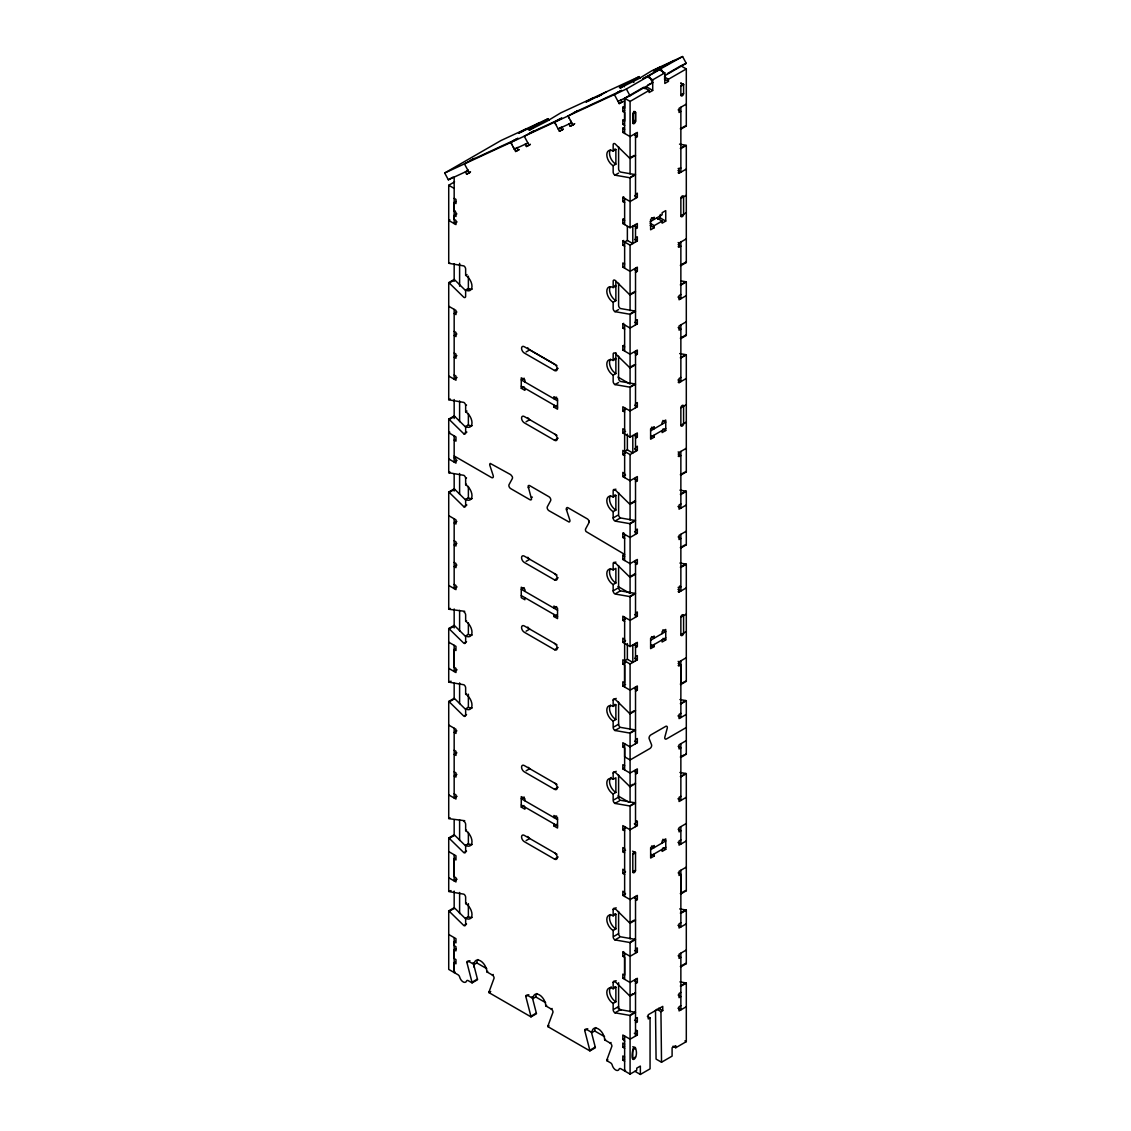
<?xml version="1.0" encoding="UTF-8"?>
<svg xmlns="http://www.w3.org/2000/svg" width="1131" height="1131" viewBox="0 0 1131 1131"><rect width="100%" height="100%" fill="white"/><g stroke="black" fill="none" stroke-linecap="round" stroke-linejoin="round"><path stroke-width="1.5" d="M454.563 181.893L448.724 185.258L448.724 263.17A2.573 1.484 60 0 0 449.247 263.382L463.837 265.912A2.559 1.484 60 0 1 465.647 269.051L465.647 275.342A8.977 5.188 60 0 1 471.995 286.327A8.977 5.188 60 0 1 465.647 289.988L465.619 296.647A2.559 1.484 60 0 1 463.837 297.326L449.247 283.004A2.559 1.484 60 0 0 448.724 282.609L454.167 279.47A2.559 1.484 60 0 1 454.69 279.866L465.633 290.596M456.882 213.886L454.167 215.456L454.167 219.386L455.977 220.432L455.977 224.617L448.724 220.432L449.813 219.81M454.167 215.456L455.977 216.502L455.977 212.317L454.167 211.271L454.167 202.534L455.977 201.488M455.072 972.01L454.167 972.533L454.167 937.627M454.167 854.739L454.167 880.922L457.065 879.239M454.167 645.32L454.167 671.503L457.065 669.821M624.637 125.414L622.828 124.368L622.828 120.183L624.637 121.229L624.637 112.492L622.828 111.446L622.828 107.261L623.732 106.625M624.637 1041.199L622.828 1039.205L622.828 1035.006L630.08 1039.191L637.333 1035.006L637.333 1030.822L636.428 1030.299M624.637 979.333L624.637 953.164M624.637 743.746L624.637 756.837L630.08 759.975L649.844 748.566A2.559 1.484 -60 0 0 651.555 744.764L649.123 738.585A2.559 1.484 -60 0 1 650.862 734.896L665.933 726.243A2.559 1.484 -60 0 1 667.262 728.124L664.844 737.087A2.559 1.484 -60 0 0 666.541 738.925L686.305 727.516M624.637 687.026L624.637 617.229M591.428 1032.264L595.259 1047.122A2.559 1.484 60 0 1 595.344 1047.758L589.901 1050.897A2.559 1.484 60 0 0 589.817 1050.261L584.713 1030.454A2.559 1.484 60 0 1 586.522 1029.408L591.965 1032.546A8.977 5.188 60 0 1 598.313 1028.885A8.977 5.188 60 0 1 604.661 1039.884L610.104 1043.022A2.559 1.484 60 0 1 611.913 1046.161L606.81 1060.058A2.559 1.47 60 0 0 606.739 1060.624L610.556 1062.829A2.559 1.484 60 0 1 612.267 1065.218A5.132 2.955 60 0 0 615.688 1069.983A5.132 2.955 60 0 0 619.109 1069.163A2.559 1.484 60 0 1 620.82 1068.753L630.08 1074.097L630.08 1015.567L635.523 1012.429A2.559 1.484 60 0 0 635 1012.217L620.41 1009.686A2.559 1.484 60 0 1 618.6 1006.548L618.6 982.726M624.637 639.213L622.828 638.167L622.828 642.351L630.08 646.536L630.08 596.73L635.523 593.591A2.573 1.484 60 0 0 635 593.379L620.41 590.863L615.872 593.478M635.523 112.492L632.809 114.061L632.809 122.798L635.523 121.229L635.523 112.492A1.923 1.117 -60 0 0 634.166 111.715A1.923 1.117 -60 0 0 632.809 114.075L632.809 122.798A1.923 1.117 -60 0 0 634.166 123.576A1.923 1.117 -60 0 0 635.523 121.229L635.523 112.492L633.713 111.446M679.943 772.473L685.782 773.477A2.559 1.484 60 0 1 686.305 773.689L686.305 890.761L680.862 893.9L680.862 870.262M679.943 563.054L685.782 564.072A2.573 1.484 60 0 1 686.305 564.284L686.305 681.343L680.862 684.481L680.862 660.857M618.6 146.761L618.6 168.887A2.559 1.484 60 0 0 620.41 172.025L635 174.556A2.573 1.484 60 0 1 635.523 174.768L630.08 177.906A2.573 1.484 60 0 0 629.557 177.694L614.967 175.164A2.559 1.484 60 0 1 613.158 172.025L613.158 165.734A8.977 5.188 60 0 1 606.81 154.749A8.977 5.188 60 0 1 613.158 151.087L613.186 144.429A2.559 1.484 60 0 1 614.967 143.75L629.557 158.071A2.587 1.484 60 0 0 630.08 158.467L635.523 155.315M618.6 283.259L618.6 305.384A2.559 1.484 60 0 0 620.41 308.523L635 311.053A2.573 1.484 60 0 1 635.523 311.265L630.08 314.404A2.573 1.484 60 0 0 629.571 314.192L614.967 311.661A2.559 1.484 60 0 1 613.158 308.523L613.158 302.246A8.977 5.188 60 0 1 606.81 291.247A8.977 5.188 60 0 1 613.158 287.585L613.186 280.94A2.559 1.484 60 0 1 614.967 280.248L629.571 294.583A2.587 1.484 60 0 0 630.08 294.965L635.523 291.826A2.587 1.484 60 0 1 635 291.43M618.6 356.18L618.6 378.291A2.559 1.484 60 0 0 620.41 381.444L635 383.96A2.559 1.484 60 0 1 635.523 384.172L630.08 387.325A2.559 1.484 60 0 0 629.571 387.113L614.967 384.582A2.559 1.484 60 0 1 613.158 381.444L613.158 375.153A8.977 5.188 60 0 1 606.81 364.168A8.977 5.188 60 0 1 613.158 360.492L613.186 353.847A2.559 1.484 60 0 1 614.967 353.169L629.571 367.49A2.573 1.484 60 0 0 630.08 367.886L635.523 364.733M454.167 455.977L491.533 477.551A2.559 1.484 60 0 0 493.173 475.501L489.751 465.053A2.559 1.484 60 0 1 490.274 463.441L510.689 474.652L512.216 476.504A2.559 1.484 60 0 1 512.329 478.583L509.035 484.662A2.559 1.484 60 0 0 510.675 488.606L529.831 499.662A2.559 1.484 60 0 0 531.556 499.209L528.092 486.146A2.559 1.484 60 0 1 529.817 485.694L548.987 496.763A2.559 1.484 60 0 1 550.627 500.694L547.333 506.773A2.559 1.484 60 0 0 548.973 510.717L569.006 522.013A2.559 1.484 60 0 0 569.911 520.302L566.475 509.855A2.559 1.484 60 0 1 566.391 508.257L566.871 507.663A2.559 1.484 60 0 1 568.115 507.805L587.286 518.86A2.559 1.484 60 0 1 588.813 520.727L588.912 522.805L585.632 528.884A2.559 1.484 60 0 0 586.014 531.528L624.637 554.402M532.093 996.609L536.348 1013.107A2.559 1.484 60 0 1 536.433 1013.744L530.99 1016.882L488.917 992.594A2.559 1.484 60 0 1 488.988 992.043L494.091 978.131A2.559 1.484 60 0 0 492.282 974.993L486.839 971.854A8.977 5.188 60 0 0 480.491 960.855A8.977 5.188 60 0 0 474.143 964.531L468.701 961.378A2.559 1.484 60 0 0 466.891 962.424L471.995 982.231A2.559 1.484 60 0 1 472.079 982.881L477.508 979.729A2.559 1.484 60 0 0 477.438 979.093L473.182 962.594M589.901 1050.897L547.828 1026.609A2.559 1.484 60 0 1 547.899 1026.057L553.002 1012.146A2.559 1.484 60 0 0 551.193 1009.008L545.75 1005.869A8.977 5.188 60 0 0 539.402 994.87A8.977 5.188 60 0 0 533.054 998.532L527.611 995.393A2.559 1.484 60 0 0 525.802 996.439L530.906 1016.246A2.559 1.484 60 0 1 530.99 1016.882M549.101 120.381L548.196 118.684L528.347 129.754L532.814 127.746L529.633 129.839L531.174 129.231L547.319 121.003L560.707 112.902L639.199 76.625L640.104 78.308M639.199 76.625L619.336 87.681L623.803 85.673L624.411 86.804M623.803 85.673L620.622 87.766L639.227 78.449L651.71 70.829L682.601 56.55L686.234 63.322L664.731 75.735M468.093 170.654L448.343 179.787L444.695 173.015L500.92 140.555L548.196 118.684M472.588 159.485L474.398 158.439L464.445 163.882L469.294 172.902L470.213 172.379M525.844 129.019L518.592 133.218L533.889 125.937M521.292 131.959L523.102 130.913M529.379 128.227L531.188 127.181M532.079 126.983L539.331 122.798M513.516 140.569L518.026 138.265L510.774 142.464L515.623 151.483L519.228 149.716M448.343 179.787L452.867 177.171M532.39 131.846L534.2 130.786L524.247 136.229L529.11 145.249L530.015 144.726M593.238 97.86L585.985 102.059L601.282 94.778M468.418 170.145L465.392 171.898L466.608 174.146L469.294 172.902M588.686 100.815L590.495 99.754M596.772 97.068L598.582 96.022M599.458 95.824L606.711 91.639M557.3 120.324L561.81 118.034L554.558 122.219L559.407 131.238L563.012 129.471M466.608 174.146L470.538 171.884M573.799 124.495L572.88 125.018L568.031 115.984L577.983 110.555L576.174 111.601M513.205 146.973L514.407 149.235L517.319 147.553M518.012 147.454L517.107 147.977L518.323 150.239M526.099 143.722L525.194 144.245L526.41 146.507L529.11 145.249M660.631 66.715L653.379 70.9L668.661 63.619M656.065 69.655L657.889 68.609M617.102 92.671L621.612 90.381L614.359 94.566L619.208 103.6L622.813 101.818M515.623 151.483L518.648 149.744M664.151 65.909L665.961 64.863M666.852 64.665L674.104 60.48M526.41 146.507L530.34 144.231M444.695 173.015L626.376 89.01L648.996 75.947L652.629 82.719L630.009 95.782L617.993 101.338M648.996 75.947L642.818 78.802L682.601 56.55M561.103 127.308L558.191 128.991L571.678 122.756L570.462 120.494M561.796 127.223L560.891 127.746L562.107 129.994M569.883 123.477L568.978 124L570.194 126.262L572.88 125.018M559.407 131.238L563.337 128.976M570.194 126.262L574.732 123.647M664.816 72.879L659.373 69.74L647.285 76.71L652.714 79.849L664.816 72.879L664.816 83.454L668.435 81.361L668.435 79.269L686.305 68.949L686.305 126.008L680.862 129.146A2.587 1.484 60 0 1 680.339 128.764M667.46 73.543L680.862 65.81L686.305 68.949M619.208 103.6L623.139 101.323M644.868 88.685L647.285 87.285L652.714 90.438L652.714 79.849M622.828 107.261L624.637 108.307L624.637 98.27L630.08 101.408L649.095 90.438L649.095 92.53L652.714 90.438M622.828 111.446L624.637 110.4M454.167 211.271L455.072 210.748M680.862 86.225L683.591 84.655L683.591 93.477A1.923 1.117 -60 0 1 682.219 95.838A1.923 1.117 -60 0 1 680.862 95.046L680.862 86.225A1.923 1.117 -60 0 1 682.219 83.963A1.923 1.117 -60 0 1 683.591 84.754L680.862 83.185M622.828 120.183L623.732 119.646M622.828 124.368L623.732 123.844M457.065 221.902L454.167 223.57L454.167 177.086M635.523 137.629L637.333 136.582L637.333 132.398L630.08 136.582L622.828 132.398L622.828 128.199L623.732 127.676M680.862 94.947L683.591 93.378M622.828 132.398L623.732 131.875M686.305 104.123L679.052 108.307L679.052 112.492L680.862 111.446L678.148 109.877M613.158 151.087L615.872 149.504L615.872 164.165L613.158 165.734M629.557 158.071L634.095 155.456M681.258 128.227L683.067 127.181M683.972 126.658L684.877 126.135M448.724 263.17L449.629 262.646M614.967 175.164L618.6 173.071M630.476 177.171L635 174.556M684.877 145.758L680.339 148.373A2.573 1.484 60 0 1 680.862 148.585L686.305 145.447L686.305 262.505L680.862 265.644A2.573 1.484 60 0 1 680.339 265.262M449.247 283.004L453.771 280.389M465.647 275.342L467.004 274.55M624.637 202.576L622.828 201.53L622.828 197.345L623.732 196.822M465.647 289.988L468.375 288.419A8.977 5.188 60 0 0 472.263 289.126M622.828 201.53L623.732 201.007M635.523 194.207L637.333 193.161L637.333 197.345L630.08 201.53L622.828 197.345M678.148 168.547L680.862 168.024M678.148 172.732L679.052 173.255L686.305 169.07M456.882 312L454.167 313.57L455.977 314.616L455.977 310.431L448.724 306.247M635.523 228.759L637.333 227.713L637.333 223.514L630.08 227.713L622.828 223.514L622.828 219.329L623.732 218.806M622.828 223.514L623.732 222.991M680.862 198.392A1.923 1.117 -60 0 1 682.219 196.031A1.923 1.117 -60 0 1 683.591 196.822L683.591 214.268A1.923 1.117 -60 0 1 682.219 216.629A1.923 1.117 -60 0 1 680.862 215.837L680.862 198.392L686.305 195.253M650.113 221.718L662.116 214.805L662.116 212.713L665.735 210.62L665.735 221.082L662.116 223.175L662.116 221.082L656.673 217.944M456.882 333.984L454.167 335.554L455.977 336.614L455.977 332.415L454.167 331.369M657.874 219.343L660.292 217.944L665.735 221.082M624.637 246.205L622.828 245.158L622.828 240.974L623.732 240.451M627.549 240.338L624.637 242.02L624.637 268.203M650.169 223.274L654.255 225.62L662.116 221.082M622.828 245.158L623.732 244.635M635.523 237.835L637.333 236.789L637.333 240.974L630.08 245.158L622.828 240.974M654.255 225.62L654.255 227.713L650.622 229.805L650.622 219.343L654.255 217.251L654.255 219.343L651.527 217.774M680.862 215.837L686.305 212.699M456.882 355.629L454.167 357.198L455.977 358.244L455.977 354.06L454.167 353.013M624.637 264.004L622.828 262.958L622.828 267.142L623.732 266.619M678.148 242.543L679.052 243.066L686.305 238.881M635.523 272.387L637.333 271.341L637.333 267.142L630.08 271.341L622.828 267.142M678.148 246.728L680.862 246.205L678.148 244.635M457.065 377.514L454.167 379.182L454.167 309.385M613.158 287.585L615.872 286.016A8.977 5.188 60 0 0 614.826 285.507M526.099 351.967L529.732 349.875L556.933 365.582M613.158 302.246L615.872 300.676L615.872 281.308M629.571 294.583L634.095 291.968M681.258 264.739L685.782 262.123A2.573 1.484 60 0 0 686.305 262.505M448.724 282.609L448.724 399.681L450.081 398.89M614.967 311.661L618.6 309.569M465.633 427.108L454.69 416.364A2.573 1.484 60 0 0 454.167 415.982L448.724 419.12A2.573 1.484 60 0 1 449.247 419.502L463.837 433.823A2.559 1.484 60 0 0 465.647 432.777L465.647 426.5A8.977 5.188 60 0 0 471.995 422.838A8.977 5.188 60 0 0 465.647 411.84L465.647 405.562L466.552 405.039M630.476 313.669L635 311.053M684.877 282.255L680.339 284.871A2.573 1.484 60 0 1 680.862 285.083L686.305 281.944L686.305 335.426L680.862 338.565A2.573 1.484 60 0 1 680.339 338.169M450.152 418.979L454.69 416.364M465.647 411.84L467.004 411.048M524.176 378.206L521.264 379.889L557.541 400.826M624.637 329.107L622.828 328.061L622.828 323.862L623.732 323.339M622.828 328.061L623.732 327.538M635.523 320.723L637.333 319.677L637.333 323.862L630.08 328.061L622.828 323.862M680.862 294.555L679.052 295.601L679.052 299.786L686.305 295.601M524.897 381.981L524.897 379.889L521.264 377.796L521.264 388.258L523.992 386.689M554.515 370.459A3.845 2.22 60 0 0 557.244 368.89A3.845 2.22 60 0 0 554.515 364.182L524.289 346.722A3.845 2.22 60 0 0 521.575 348.306A3.845 2.22 60 0 0 524.289 353.013L554.515 370.459L558.149 368.367M449.813 432.141L448.724 432.763L455.977 436.948L455.977 441.147L454.167 440.1L455.072 439.563M465.647 426.5L468.375 424.931A8.977 5.188 60 0 0 472.263 425.638M463.837 433.823L466.863 432.084M635.523 355.275L637.333 354.229L637.333 350.045L630.08 354.229L622.828 350.045L622.828 345.86L623.732 345.337M622.828 350.045L623.732 349.521M613.158 360.492L615.872 358.923A8.977 5.188 60 0 0 614.826 358.428M686.305 321.769L679.052 325.954L679.052 330.153L680.862 329.107L678.148 327.538M556.636 397.165L553.907 398.734L553.907 396.642L557.541 398.734L557.541 409.21L553.907 407.103L553.907 405.011M455.072 457.376L454.167 457.899L455.977 458.946L455.977 463.13L448.724 458.946M457.065 460.402L454.167 462.084L454.167 435.902M526.099 421.764L529.732 419.672A3.845 2.22 60 0 1 527.809 417.65M553.907 407.103L556.636 405.534M613.158 375.153L615.872 373.583L615.872 352.646M629.571 367.49L634.095 364.875M681.258 337.646L685.782 335.03A2.573 1.484 60 0 0 686.305 335.426M448.724 419.12L448.724 472.588L449.629 472.065M448.724 472.588A2.573 1.484 60 0 0 449.247 472.8L450.152 472.277M614.967 384.582L618.6 382.49M465.633 500.015L454.69 489.271A2.559 1.484 60 0 0 454.167 488.889L448.724 492.027A2.559 1.484 60 0 1 449.247 492.423L463.837 506.745A2.559 1.484 60 0 0 465.647 505.698L465.647 499.407A8.977 5.188 60 0 0 471.995 495.746A8.977 5.188 60 0 0 465.647 484.747L465.647 478.47L466.552 477.946M630.476 386.59L635 383.96M684.877 355.176L680.339 357.792A2.573 1.484 60 0 1 680.862 358.004L686.305 354.865L686.305 471.924L680.862 475.062A2.559 1.484 60 0 1 680.339 474.681M450.152 491.9L454.69 489.271M465.647 484.747L466.552 484.224M556.933 435.378L524.289 416.533A3.845 2.22 60 0 0 521.575 418.102A3.845 2.22 60 0 0 524.289 422.81L554.515 440.27L558.149 438.178M465.647 499.407L468.375 497.838A8.977 5.188 60 0 0 472.263 498.545M635.523 403.626L637.333 402.565L637.333 406.764L630.08 410.949L622.828 406.764L622.828 410.949L625.542 409.38M680.862 377.443L679.052 378.489L679.052 382.674L678.148 382.151M463.837 506.745L466.863 504.992M679.052 382.674L686.305 378.489M456.882 521.419L454.167 522.989L455.977 524.035L455.977 519.85L448.724 515.651M528.191 487.744L529.096 487.221M624.637 429.794L622.828 428.748L622.828 432.933L625.542 431.363M622.828 432.933L630.08 437.132L637.333 432.933L637.333 437.132L635.523 438.178M680.862 407.81A1.923 1.117 -60 0 1 682.219 405.449A1.923 1.117 -60 0 1 683.591 406.241L683.591 423.687A1.923 1.117 -60 0 1 682.219 426.048A1.923 1.117 -60 0 1 680.862 425.256L680.862 407.81L686.305 404.672M531.471 497.612L532.376 497.089M650.636 430.84L665.749 422.117L662.851 420.449M456.882 543.403L454.167 544.972L455.977 546.019L455.977 541.834L454.167 540.788M624.637 451.439L627.549 449.756M650.636 437.132L665.749 428.395M635.523 447.254L637.333 446.194L637.333 450.392L630.08 454.577L622.828 450.392L622.828 454.577L625.542 453.008M654.255 435.039L654.255 437.132L650.622 439.224L650.622 428.762L654.255 426.656L654.255 428.762L651.527 427.193M662.116 424.224L662.116 422.132L665.735 420.025L665.735 430.501L662.116 432.593L662.116 430.501M680.862 425.256L686.305 422.117M456.882 565.048L454.167 566.617L455.977 567.663L455.977 563.478L454.167 562.432M624.637 473.422L622.828 472.376L622.828 476.561L625.542 474.992M566.475 509.855L567.394 509.332M614.062 490.19L615.872 489.143M678.148 451.962L679.052 452.485L686.305 448.3M635.523 481.806L637.333 480.76L637.333 476.561L630.08 480.76L622.828 476.561M678.148 456.146L680.862 455.623L678.148 454.054M457.065 586.932L454.167 588.601L454.167 518.804M613.158 511.664A8.977 5.188 60 0 1 606.81 500.665A8.977 5.188 60 0 1 613.158 497.004L615.872 495.435L615.872 510.095L613.158 511.664L613.158 517.941A2.559 1.484 60 0 0 614.967 521.08L629.571 523.611A2.573 1.484 60 0 1 630.08 523.823L635.523 520.684A2.573 1.484 60 0 0 635 520.472L620.41 517.941L615.872 520.557M526.099 561.386L529.732 559.28A3.845 2.22 60 0 1 527.809 557.258M630.476 503.465L635 500.849A2.559 1.484 60 0 0 635.523 501.245L630.08 504.384A2.559 1.484 60 0 1 629.571 504.002L614.967 489.666A2.559 1.484 60 0 0 613.158 490.713L613.158 497.004M681.258 474.158L684.877 472.065M448.724 492.027L448.724 609.086L450.081 608.308M613.158 517.941L617.696 515.326M448.724 609.086A2.559 1.484 60 0 0 449.247 609.298L464.742 611.305M629.571 523.611L634.095 520.995M681.258 493.766L685.782 491.151A2.573 1.484 60 0 1 686.305 491.363L686.305 544.831L680.862 547.984A2.573 1.484 60 0 1 680.339 547.588L684.877 544.972M465.633 709.434L454.69 698.689A2.559 1.484 60 0 0 454.167 698.308L448.724 701.446A2.559 1.484 60 0 1 449.247 701.828L463.837 716.163A2.559 1.484 60 0 0 465.647 715.117L465.647 708.826A8.977 5.188 60 0 0 471.995 705.164A8.977 5.188 60 0 0 465.647 694.165L465.647 687.888A2.559 1.484 60 0 0 463.837 684.75L449.247 682.219A2.559 1.484 60 0 1 448.724 682.007L448.724 628.539L454.167 625.386A2.559 1.484 60 0 1 454.69 625.782L465.633 636.527M686.305 491.363L680.862 494.501A2.573 1.484 60 0 0 680.339 494.289M448.724 628.539A2.559 1.484 60 0 1 449.247 628.921L453.771 626.305M449.247 628.921L463.837 643.242A2.559 1.484 60 0 0 465.647 642.196L465.647 635.919A8.977 5.188 60 0 0 471.995 632.243A8.977 5.188 60 0 0 465.647 621.258L466.552 620.735M524.176 587.625L521.278 589.293L557.555 610.231M624.637 538.512L622.828 537.465L622.828 533.281L623.732 532.758M622.828 537.465L623.732 536.942M635.523 530.142L637.333 529.096L637.333 533.281L630.08 537.465L622.828 533.281M680.862 503.959L679.052 505.006L679.052 509.204L686.305 505.006M556.933 574.986L524.289 556.141A3.845 2.22 60 0 0 521.575 557.71A3.845 2.22 60 0 0 524.289 562.432L554.515 579.878L558.149 577.785M465.647 635.919L468.375 634.35A8.977 5.188 60 0 0 472.263 635.042M464.742 642.719L466.552 641.673M448.724 668.364L455.977 672.549L455.977 668.364L454.167 667.304L454.167 649.505L455.072 648.982M635.523 564.694L637.333 563.648L637.333 559.463L630.08 563.648L622.828 559.463L622.828 555.264L623.732 554.741M614.062 563.111L615.872 562.065M622.828 559.463L623.732 558.94M613.158 584.571A8.977 5.188 60 0 1 606.81 573.573A8.977 5.188 60 0 1 613.158 569.911L615.872 568.342L615.872 583.002L613.158 584.571L613.158 590.863A2.559 1.484 60 0 0 614.967 594.001L629.571 596.532A2.573 1.484 60 0 1 630.08 596.73M686.305 531.188L679.052 535.373L679.052 539.572L680.862 538.512L678.148 536.942M556.636 606.584L553.907 608.153L553.907 606.06L557.541 608.153L557.541 618.615L553.907 616.522L553.907 614.43M526.099 631.183L529.732 629.09A3.845 2.22 60 0 1 527.809 627.055M553.907 616.522L556.636 614.953M631.381 575.863L632.286 575.34M633.19 574.817L635 573.77M448.724 682.007L449.629 681.484M635.523 574.152L630.08 577.291A2.573 1.484 60 0 1 629.571 576.909L614.967 562.588A2.559 1.484 60 0 0 613.158 563.634L613.158 569.911M450.152 681.696L451.057 681.173M613.158 590.863L617.696 588.233M629.571 596.532L634.095 593.902M681.258 566.688L685.782 564.072M686.305 564.284L680.862 567.423A2.573 1.484 60 0 0 680.339 567.211M449.247 701.828L453.771 699.212M465.647 694.165L466.552 693.642M556.933 644.797L524.289 625.952A3.845 2.22 60 0 0 521.575 627.521A3.845 2.22 60 0 0 524.289 632.229L554.515 649.689L558.149 647.596M465.647 708.826L468.375 707.257A8.977 5.188 60 0 0 472.263 707.964M635.523 613.03L637.333 611.984L637.333 616.183L630.08 620.368L622.828 616.183L622.828 620.368L625.542 618.798M678.148 587.385L680.862 586.862L679.505 586.07M464.742 715.64L466.552 714.594M678.148 591.57L679.052 592.093L686.305 587.908M456.882 730.838L454.167 732.407L455.977 733.453L455.977 729.269L448.724 725.07M622.828 642.351L625.542 640.782M630.08 646.536L637.333 642.351L637.333 646.536L635.523 647.582M680.862 617.229A1.923 1.117 -60 0 1 682.219 614.868A1.923 1.117 -60 0 1 683.591 615.66L683.591 633.106A1.923 1.117 -60 0 1 682.219 635.466A1.923 1.117 -60 0 1 680.862 634.675L680.862 617.229L686.305 614.076M650.65 640.245L665.763 631.522L662.865 629.854M456.882 752.822L454.167 754.391L455.977 755.437L455.977 751.253L454.167 750.206M624.637 660.857L627.549 659.175M650.65 646.536L665.763 637.813M635.523 656.659L637.333 655.612L637.333 659.811L630.08 663.996L622.828 659.811L622.828 663.996L625.542 662.427M654.255 644.458L654.255 646.55L650.622 648.643L650.622 638.167L654.255 636.074L654.255 638.167L651.527 636.597M662.116 633.643L662.116 631.536L665.735 629.444L665.735 639.92L662.116 642.012L662.116 639.92M680.862 634.675L686.305 631.536M456.882 774.466L454.167 776.036L455.977 777.082L455.977 772.897L454.167 771.851M622.828 663.996L624.637 665.042L624.637 682.841L622.828 681.795L622.828 685.98L625.542 684.411M678.148 661.381L679.052 661.904L686.305 657.705M618.6 702.097L618.6 724.222A2.559 1.484 60 0 0 620.41 727.36L635 729.891A2.559 1.484 60 0 1 635.523 730.103L630.08 733.241A2.559 1.484 60 0 0 629.571 733.029L614.967 730.499A2.559 1.484 60 0 1 613.158 727.36L613.158 721.069A8.977 5.188 60 0 1 606.81 710.084A8.977 5.188 60 0 1 613.158 706.423L613.158 700.131L616.183 698.393M635.523 691.211L637.333 690.164L637.333 685.98L630.08 690.164L622.828 685.98M678.148 665.565L680.862 665.042L680.862 717.563L677.964 715.895M457.065 796.351L454.167 798.019L454.167 728.223M613.158 706.423L615.872 704.839L615.872 719.5L613.158 721.069M526.099 770.791L529.732 768.698A3.845 2.22 60 0 1 528.248 767.327M613.158 700.131A2.559 1.484 60 0 1 614.967 699.085L629.571 713.407L634.095 710.791M684.877 681.47L680.339 684.099A2.559 1.484 60 0 0 680.862 684.481M448.724 701.446L448.724 818.505L450.081 817.727M635.523 710.664L630.08 713.802A2.573 1.484 60 0 1 629.571 713.407M614.062 726.837L618.6 724.222M614.967 730.499L619.505 727.883M448.724 818.505A2.559 1.484 60 0 0 449.247 818.717L464.742 820.724M630.476 732.506L635 729.891M681.258 703.185L685.782 700.57A2.559 1.484 60 0 1 686.305 700.782L686.305 754.25L680.862 757.388A2.559 1.484 60 0 1 680.339 757.007L683.972 754.914M465.633 918.853L454.69 908.108A2.559 1.484 60 0 0 454.167 907.726L448.724 910.865A2.559 1.484 60 0 1 449.247 911.247L463.837 925.568A2.559 1.484 60 0 0 465.647 924.522L465.647 918.245A8.977 5.188 60 0 0 471.995 914.583A8.977 5.188 60 0 0 465.647 903.584L465.647 897.307A2.559 1.484 60 0 0 463.837 894.169L449.247 891.638A2.559 1.484 60 0 1 448.724 891.426L448.724 837.944L454.167 834.805A2.559 1.484 60 0 1 454.69 835.201L465.633 845.931M686.305 700.782L680.862 703.92A2.559 1.484 60 0 0 680.339 703.708M448.724 837.944A2.559 1.484 60 0 1 449.247 838.34L453.771 835.724M449.247 838.34L463.837 852.661A2.559 1.484 60 0 0 465.647 851.615L465.647 845.338A8.977 5.188 60 0 0 471.995 841.662A8.977 5.188 60 0 0 465.647 830.677L466.552 830.154M524.176 797.03L521.278 798.712L557.555 819.65M635.523 739.561L637.333 738.515L637.333 742.699L630.08 746.884L622.828 742.699L622.828 746.884L623.732 746.361M680.862 713.378L679.052 714.424L679.052 718.623L686.305 714.424M524.897 800.819L524.897 798.712L521.264 796.62L521.264 807.096L523.992 805.526M556.933 784.405L524.289 765.56A3.845 2.22 60 0 0 521.575 767.129A3.845 2.22 60 0 0 524.289 771.837L554.515 789.297L558.149 787.204M465.647 845.338L468.375 843.754A8.977 5.188 60 0 0 472.263 844.461M464.742 852.138L466.552 851.092M448.724 877.769L455.977 881.968L455.977 877.769L454.167 876.723L454.167 858.924L455.072 858.401M618.6 775.018L618.6 797.129A2.559 1.484 60 0 0 620.41 800.267L635 802.798A2.559 1.484 60 0 1 635.523 803.01L630.08 806.149A2.559 1.484 60 0 0 629.571 805.936L614.967 803.42A2.559 1.484 60 0 1 613.158 800.267L613.158 793.99A8.977 5.188 60 0 1 606.81 782.991A8.977 5.188 60 0 1 613.158 779.33L613.158 773.053L616.183 771.3M624.637 765.729L622.828 764.683L622.828 768.882L623.732 768.359M613.158 779.33L615.872 777.76L615.872 792.421L613.158 793.99M686.305 740.607L679.052 744.792L679.052 748.976L680.862 747.93L678.148 746.361M556.636 816.002L553.907 817.572L553.907 815.465L557.541 817.572L557.541 828.033L553.907 825.941L553.907 823.849M635.523 774.113L637.333 773.067L637.333 768.882L630.08 773.067L622.828 768.882M526.099 840.602L529.732 838.509A3.845 2.22 60 0 1 527.809 836.473M553.907 825.941L556.636 824.372M613.158 773.053A2.559 1.484 60 0 1 614.967 772.006L629.571 786.328L633.19 784.235M448.724 891.426L449.629 890.903M450.152 891.115L451.057 890.592M614.062 799.744L618.6 797.129M614.967 803.42L619.505 800.79M630.476 805.413L635 802.798M681.258 776.106L685.782 773.477M686.305 773.689L680.862 776.841A2.559 1.484 60 0 0 680.339 776.629M449.247 911.247L453.771 908.631M465.647 903.584L466.552 903.061M556.933 854.216L524.289 835.371A3.845 2.22 60 0 0 521.575 836.94A3.845 2.22 60 0 0 524.289 841.648L554.515 859.093L558.149 857.001M465.647 918.245L468.375 916.676A8.977 5.188 60 0 0 472.263 917.382M636.428 820.88L637.333 821.403L637.333 825.588L630.08 829.786L622.828 825.588L622.828 829.786L625.542 828.217M635.523 822.449L637.333 821.403M680.862 796.281L679.052 797.327L679.052 801.511L686.305 797.327M464.742 925.045L466.552 923.999M455.963 948.796L454.153 949.842L455.977 950.902L455.977 946.704L454.167 945.657L454.167 941.826L455.072 941.303M624.637 848.632L622.828 847.586L622.828 851.77L625.542 850.201M632.809 854.386L635.523 852.816A1.923 1.117 -60 0 0 634.166 852.039A1.923 1.117 -60 0 0 632.809 854.386L632.809 871.845A1.923 1.117 -60 0 0 634.166 872.623A1.923 1.117 -60 0 0 635.523 870.262L635.523 852.816L632.625 851.148M686.305 823.495L679.052 827.694L679.052 831.879L680.862 830.833L678.148 829.263M454.167 972.533L454.167 962.764L455.072 962.241M650.65 849.664L665.763 840.941L662.865 839.273M650.65 855.955L665.763 847.232M466.891 962.424L469.916 960.686M624.637 870.262L622.828 869.216L622.828 873.415L625.542 871.845M680.862 839.909L679.052 840.955L679.052 845.14L686.305 840.955M654.284 853.863L654.284 855.955L650.65 858.047L650.65 847.571L654.284 845.479L654.284 847.571L651.555 846.002M662.13 843.033L662.13 840.941L665.763 838.849L665.763 849.324L662.13 851.417L662.13 849.324M632.809 871.845L635.523 870.262M474.143 964.531L476.858 962.948A8.977 5.188 60 0 1 477.904 959.54M486.839 971.854L487.744 971.331M472.899 981.708L477.438 979.093M624.637 892.26L622.828 891.214L622.828 895.399L625.542 893.829M492.282 974.993L493.187 974.47M686.305 867.124L679.052 871.322L679.052 875.507L680.862 874.461L680.862 926.982L677.964 925.314M618.6 911.515L618.6 933.64A2.559 1.484 60 0 0 620.41 936.779L635 939.31A2.559 1.484 60 0 1 635.523 939.522L630.08 942.66A2.559 1.484 60 0 0 629.571 942.448L614.967 939.918A2.559 1.484 60 0 1 613.158 936.779L613.158 930.488A8.977 5.188 60 0 1 606.81 919.503A8.977 5.188 60 0 1 613.158 915.827L613.158 909.55L616.183 907.811M635.523 900.629L637.333 899.583L637.333 895.399L630.08 899.583L622.828 895.399M613.158 915.827L615.872 914.258L615.872 928.919L613.158 930.488M488.988 992.043L489.893 991.519M488.917 992.594L490.727 991.548M613.158 909.55A2.559 1.484 60 0 1 614.967 908.504L629.571 922.825L634.095 920.21M684.877 890.889L680.339 893.504A2.559 1.484 60 0 0 680.862 893.9M635.523 920.068L630.08 923.221A2.559 1.484 60 0 1 629.571 922.825M614.062 936.256L618.6 933.64M614.967 939.918L619.505 937.302M525.802 996.439L528.827 994.7M630.476 941.925L635 939.31M681.258 912.604L685.782 909.988A2.559 1.484 60 0 1 686.305 910.201L686.305 963.669L680.862 966.807A2.559 1.484 60 0 1 680.339 966.425M533.054 998.532L535.783 996.962A8.977 5.188 60 0 1 536.815 993.555M686.305 910.201L680.862 913.339A2.559 1.484 60 0 0 680.339 913.127M635.523 983.532L637.333 982.486L637.333 978.287L630.08 982.486L622.828 978.287L622.828 974.102L624.637 975.148L624.637 957.349L622.828 956.303L622.828 952.118L623.732 951.595M622.828 956.303L623.732 955.78M635.523 948.98L637.333 947.934L637.333 952.118L630.08 956.303L622.828 952.118M680.862 922.797L679.052 923.843L679.052 928.028L686.305 923.843M545.75 1005.869L546.655 1005.346M531.81 1015.723L536.348 1013.107M551.193 1009.008L552.098 1008.484M630.08 1015.567A2.559 1.484 60 0 0 629.571 1015.355L614.967 1012.825A2.559 1.484 60 0 1 613.158 1009.686L613.158 1003.409A8.977 5.188 60 0 1 606.81 992.41A8.977 5.188 60 0 1 613.158 988.748L613.158 982.471L616.183 980.718M622.828 978.287L623.732 977.764M547.899 1026.057L548.804 1025.534M547.828 1026.609L548.733 1026.086M613.158 988.748L615.872 987.179L615.872 1001.84L613.158 1003.409M686.305 950.026L679.052 954.211L679.052 958.395L680.862 957.349L678.148 955.78M613.158 982.471A2.559 1.484 60 0 1 614.967 981.411L629.571 995.747L633.19 993.654M681.258 965.902L684.877 963.81M614.062 1009.163L618.6 1006.548M614.967 1012.825L619.505 1010.209M584.713 1030.454L587.738 1028.715M591.965 1032.546L594.694 1030.977A8.977 5.188 60 0 1 595.726 1027.57M630.476 1014.832L635 1012.217M681.258 985.511L685.782 982.896A2.559 1.484 60 0 1 686.305 983.108L686.305 1041.637L675.73 1047.744L673.002 1046.175M686.305 983.108L680.862 986.246A2.559 1.484 60 0 0 680.339 986.034M635.523 1018.607L637.333 1017.561L637.333 1021.745L635.523 1022.792M680.862 992.424L679.052 993.47L679.052 997.669L680.862 996.623L678.148 995.04M604.661 1039.884L605.566 1039.361M590.721 1049.738L595.259 1047.122M634.915 1071.311L640.358 1074.45L650.056 1068.852L650.056 1017.886L648.247 1018.946L648.247 1014.747L662.752 1006.378L662.752 1010.563L660.942 1011.609L656.857 1009.248M610.104 1043.022L611.009 1042.499M622.828 1039.205L623.732 1038.668M635.523 1031.868L637.333 1030.822M680.862 1005.685L679.052 1006.746L679.052 1010.93L686.305 1006.746M624.637 1044.083L622.828 1043.036L622.828 1047.221L624.637 1046.175M606.81 1060.058L607.715 1059.535M606.739 1060.624L607.644 1060.1M624.637 1057.004L622.828 1055.958L622.828 1060.143L624.637 1059.097M635.523 1057.004L632.809 1058.574L632.809 1049.837A1.923 1.117 -60 0 1 634.166 1047.49A1.923 1.117 -60 0 1 635.523 1048.267C639.467 1057.909 629.317 1066.915 632.809 1049.837L635.523 1048.267L632.809 1046.698M625.542 1070.435L624.637 1070.958L624.637 1036.053M630.08 1074.097L636.739 1070.265L636.739 1068.173L640.358 1066.066L640.358 1074.45M655.499 1010.181L656.079 1059.097L661.522 1062.235L672.097 1056.128L672.097 1047.744L675.73 1045.652L675.73 1047.744M469.888 160.743L516.217 139.311M529.69 133.09L560.001 119.08M573.474 112.846L619.802 91.427M680.579 65.937L686.234 63.322M648.006 84.867L652.629 82.719M514.407 149.235L527.894 143.001M679.533 144.146L685.782 145.235A2.573 1.484 60 0 1 686.305 145.447M680.919 280.898L685.782 281.732A2.573 1.484 60 0 1 686.305 281.944M679.703 353.593L685.782 354.653A2.573 1.484 60 0 1 686.305 354.865M679.943 490.147L685.782 491.151M449.247 472.8L463.837 475.331A2.559 1.484 60 0 1 465.647 478.47M679.943 699.552L685.782 700.57M679.703 908.928L685.782 909.988M679.943 981.892L685.782 982.896M680.862 83.086L683.591 84.655M664.364 76.908L668.435 79.269M664.364 79L668.435 81.361M649.095 90.438L643.652 87.285L624.637 98.27L624.637 133.444M634.166 120.437L635.523 121.229M622.828 128.199L624.637 129.245M634.618 135.013L637.333 136.582M677.964 170.541L680.862 172.209L680.862 107.261M634.618 195.776L637.333 197.345M650.169 225.366L654.255 227.713M622.828 219.329L624.637 220.375M634.618 226.143L637.333 227.713M634.618 239.404L637.333 240.974M634.618 269.772L637.333 271.341M677.964 297.057L680.862 298.74L680.862 242.02M448.724 185.258L454.167 188.396M454.167 198.349L455.977 199.395L455.977 203.58L454.167 202.534M634.618 322.293L637.333 323.862M622.828 345.86L624.637 346.906M634.618 352.66L637.333 354.229M677.964 379.959L680.862 381.628L680.862 324.908M617.993 377.09L630.08 384.073M634.618 405.195L637.333 406.764M663.02 428.932L665.735 430.501M622.828 410.949L624.637 411.995M651.527 435.562L654.255 437.132M634.618 435.548L637.333 437.132M634.618 448.823L637.333 450.392M521.264 386.166L557.541 407.103M521.264 388.258L524.897 390.351L524.897 388.258M622.828 454.577L624.637 455.623M454.167 374.997L455.977 376.043L455.977 380.242L448.724 376.043M634.618 479.176L637.333 480.76M677.964 506.476L680.862 508.158L680.862 451.439M634.618 531.711L637.333 533.281M622.828 555.264L624.637 556.325M634.618 562.079L637.333 563.648M677.964 589.378L680.862 591.046L680.862 534.327M618.007 586.508L630.094 593.478M634.618 614.6L637.333 616.183M663.02 638.351L665.735 639.92M622.828 620.368L624.637 621.414M651.527 644.981L654.255 646.55M678.148 663.473L680.862 665.042M634.618 644.967L637.333 646.536M634.618 658.228L637.333 659.811M521.278 595.57L557.555 616.522M454.167 584.416L455.977 585.462L455.977 589.647L448.724 585.462M634.618 688.595L637.333 690.164M634.618 741.13L637.333 742.699M448.724 642.182L455.977 646.366L455.977 650.551L454.167 649.505M622.828 746.884L624.637 747.93L624.637 769.928M634.618 771.498L637.333 773.067M677.964 798.783L680.862 800.465L680.862 743.746M618.007 795.913L628.582 802.02M677.964 842.411L680.862 844.094L680.862 826.634M634.321 823.849L637.333 825.588M663.049 847.755L665.763 849.324M622.828 829.786L624.637 830.833M651.555 854.386L654.284 855.955M678.148 872.892L680.862 874.461M622.828 851.77L624.637 852.816M521.278 804.989L557.555 825.941M521.264 807.096L524.897 809.188L524.897 807.096M622.828 873.415L624.637 874.461M454.167 793.835L455.977 794.881L455.977 799.066L448.724 794.881M634.321 897.844L637.333 899.583M634.618 950.549L637.333 952.118M448.724 851.601L455.977 855.785L455.977 859.97L454.167 858.924M634.618 980.916L637.333 982.486M677.964 1008.202L680.862 1009.884L680.862 953.164M658.68 1008.202L662.752 1010.563M647.342 1016.317L650.056 1017.886M684.948 1040.859L686.305 1041.637M618.134 1008.569L621.145 1010.308M634.618 1020.176L637.333 1021.745M634.321 1033.267L637.333 1035.006M448.724 934.489L455.977 938.673L455.977 942.872L454.167 941.826M476.858 962.948L486.74 968.659M535.783 996.962L545.651 1002.674M594.694 1030.977L604.562 1036.675M622.828 1047.221L624.665 1048.281M454.167 962.764L455.977 963.81L455.977 959.625L454.153 958.565L454.153 949.842M622.828 1060.143L624.637 1061.189M472.079 982.881L468.248 980.662A2.559 1.484 60 0 0 466.792 980.676L466.029 981.892A5.132 2.955 60 0 1 460.204 978.527L459.44 976.421A2.559 1.484 60 0 0 457.984 974.738L448.724 969.394L448.724 910.865M568.031 115.984L569.246 118.246M554.558 122.219L555.773 124.467M510.774 142.464L511.99 144.711M661.084 68.977L663.275 73.034M633.233 81.319L633.841 82.45M626.376 89.01L630.009 95.782M620.226 87.129L620.679 87.978M620.693 100.094L621.909 102.341M529.237 129.203L529.69 130.051M588.813 520.727L589.095 521.886M661.522 1062.235L660.942 1011.609M679.052 169.07L679.052 173.255M679.052 243.066L679.052 247.251M679.052 452.485L679.052 456.67M679.052 587.908L679.052 592.093M679.052 661.904L679.052 666.088M660.292 214.452L660.292 217.944M635.523 133.444L635.523 198.392M635.523 224.574L635.523 242.02M635.523 268.203L635.523 324.908M635.523 351.091L635.523 407.81M635.523 433.979L635.523 451.439M635.523 477.607L635.523 534.327M635.523 560.509L635.523 617.229M635.523 643.398L635.523 660.857M635.523 687.026L635.523 743.746M635.523 769.928L635.523 826.634M635.523 896.445L635.523 953.164M635.523 979.333L635.523 1036.053M632.809 226.143L632.809 243.589L627.366 240.451L627.366 226.483M632.809 435.548L632.809 453.008L627.366 449.869L627.366 434.163M632.809 644.967L632.809 662.427L627.366 659.288L627.366 643.581M630.08 101.408L630.08 173.92M630.08 177.906L630.08 227.713M630.08 245.158L630.08 310.672M630.08 314.404L630.08 383.211M630.08 387.325L630.08 437.132M630.08 454.577L630.08 520.09M630.08 523.823L630.08 592.63M630.08 663.996L630.08 729.509M630.08 733.241L630.08 802.049M630.08 806.149L630.08 938.928M630.08 942.66L630.08 1011.962M624.637 198.392L624.637 224.574M624.637 324.908L624.637 351.091M624.637 407.81L624.637 477.607M624.637 534.327L624.637 560.509M624.637 826.634L624.637 896.445M618.6 492.678L618.6 514.803A2.559 1.484 60 0 0 620.41 517.941M618.6 565.599L618.6 587.71A2.559 1.484 60 0 0 620.41 590.863M524.897 591.4L524.897 589.308L521.264 587.215L521.264 597.677L524.897 599.769L524.897 597.677M474.143 963.768L474.143 967.288M468.375 276.204L468.375 289.607M468.375 413.522L468.375 424.931M468.375 486.443L468.375 497.838M468.375 622.941L468.375 634.35M468.375 694.222L468.375 707.257M468.375 832.359L468.375 843.754M468.375 903.641L468.375 916.676M465.647 621.258L465.647 614.967A2.559 1.484 60 0 0 463.837 611.829M465.647 830.677L465.647 824.386A2.559 1.484 60 0 0 463.837 821.247M459.61 263.339L459.61 286.214M459.61 400.954L459.61 421.665M459.61 473.493L459.61 494.205M459.61 610.372L459.61 631.084M459.61 682.912L459.61 703.623M459.61 819.791L459.61 840.503M459.61 892.486L459.61 913.537M454.167 263.721L454.167 281.308M454.167 399.54L454.167 418.527M454.167 473.804L454.167 491.066M454.167 608.959L454.167 627.945M454.167 683.223L454.167 698.76M454.167 820.102L454.167 835.639M454.167 891.101L454.167 908.631M686.305 681.343A2.559 1.484 60 0 1 685.909 681.06M686.305 754.25A2.559 1.484 60 0 1 685.782 753.868M686.305 544.831A2.573 1.484 60 0 1 685.909 544.562M686.305 890.761A2.559 1.484 60 0 1 685.909 890.479M686.305 963.669A2.559 1.484 60 0 1 685.782 963.287M686.305 126.008A2.587 1.484 60 0 1 685.909 125.725M686.305 471.924A2.559 1.484 60 0 1 685.782 471.542M554.515 783.005A3.845 2.22 60 0 1 557.244 787.727A3.845 2.22 60 0 1 554.515 789.297M554.515 852.816A3.845 2.22 60 0 1 557.244 857.524A3.845 2.22 60 0 1 554.515 859.093M629.571 786.328A2.559 1.484 60 0 0 630.08 786.709L635.523 783.571A2.559 1.484 60 0 1 635 783.189M615.872 792.421A8.977 5.188 60 0 1 610.061 784.674A8.977 5.188 60 0 1 611.207 777.435M615.872 719.5A8.977 5.188 60 0 1 610.288 712.445A8.977 5.188 60 0 1 610.556 705.094M614.826 704.344A8.977 5.188 60 0 1 615.872 704.839M554.515 573.601A3.845 2.22 60 0 1 557.244 578.309A3.845 2.22 60 0 1 554.515 579.878M554.515 643.398A3.845 2.22 60 0 1 557.244 648.12A3.845 2.22 60 0 1 554.515 649.689M615.872 583.002A8.977 5.188 60 0 1 610.288 575.933A8.977 5.188 60 0 1 610.556 568.596M629.571 995.747A2.559 1.484 60 0 0 630.08 996.128L635.523 992.99A2.559 1.484 60 0 1 635 992.594M615.872 1001.84A8.977 5.188 60 0 1 610.061 994.092A8.977 5.188 60 0 1 611.207 986.84M614.826 986.67A8.977 5.188 60 0 1 615.872 987.179M615.872 928.919A8.977 5.188 60 0 1 610.288 921.864A8.977 5.188 60 0 1 610.556 914.512M614.826 913.763A8.977 5.188 60 0 1 615.872 914.258M448.724 399.681A2.573 1.484 60 0 0 449.247 399.893L463.837 402.41A2.559 1.484 60 0 1 465.647 405.562M615.872 510.095A8.977 5.188 60 0 1 610.288 503.026A8.977 5.188 60 0 1 610.556 495.689M614.826 494.926A8.977 5.188 60 0 1 615.872 495.435M529.732 349.875A3.845 2.22 60 0 1 527.809 347.839M554.515 433.979A3.845 2.22 60 0 1 557.244 438.701A3.845 2.22 60 0 1 554.515 440.27M615.872 164.165A8.977 5.188 60 0 1 610.288 157.11A8.977 5.188 60 0 1 610.556 149.759M614.826 149.009A8.977 5.188 60 0 1 615.872 149.504M615.872 300.676A8.977 5.188 60 0 1 610.061 287.048M615.872 373.583A8.977 5.188 60 0 1 610.288 366.529A8.977 5.188 60 0 1 610.556 359.177"/></g></svg>
